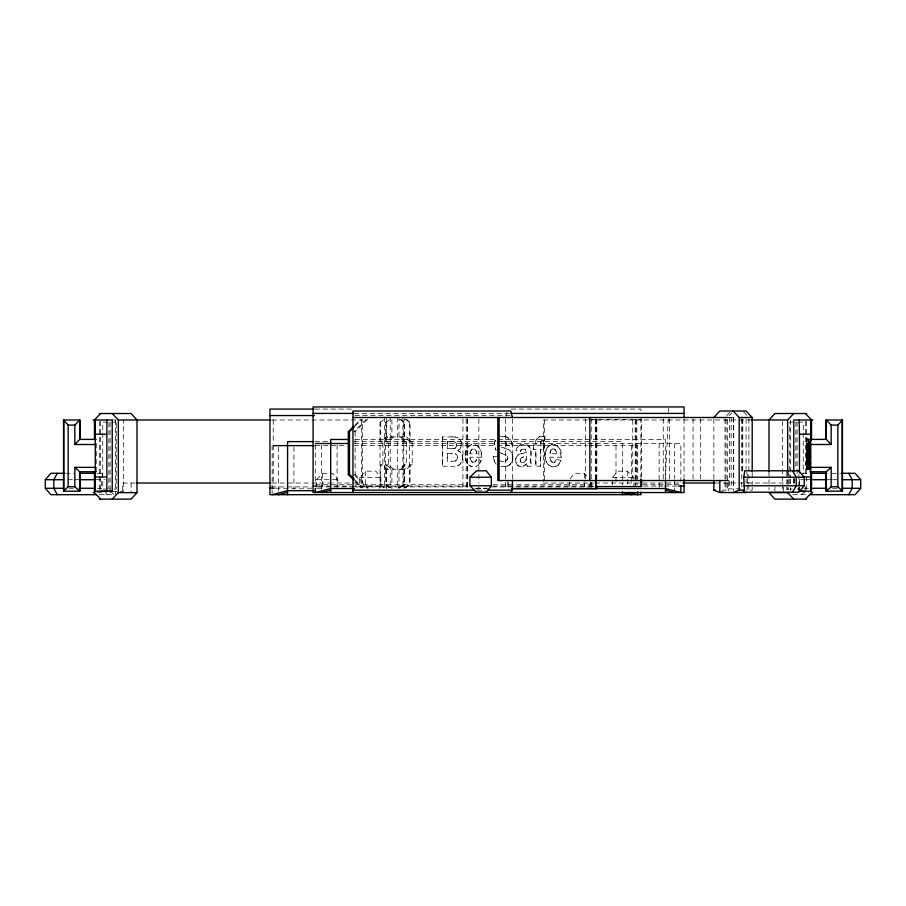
<?xml version="1.0" encoding="UTF-8"?>
<svg xmlns="http://www.w3.org/2000/svg" width="906" height="906" viewBox="0 0 906 906"><rect width="100%" height="100%" fill="white"/><g stroke="black" fill="none" stroke-linecap="round" stroke-linejoin="round"><path stroke-width="0.68" stroke-dasharray="4.53 3.4" d="M809.273 461.732L809.251 468.708L809.375 466.386L806.986 466.386L806.963 468.708L807.053 446.998L807.133 453.951L809.522 453.951L809.624 453.034L807.235 453.034M809.273 455.174L809.454 446.998L809.522 453.951M807.235 461.245L807.065 451.29L807.133 453.951M809.828 448.04L807.325 447.779L807.54 438.9L807.529 464.234L807.654 458.617L811.006 458.617M808.503 457.768L808.775 468.708M809.375 466.386L809.5 469.195L809.454 451.29L809.511 452.66L806.997 452.547M809.715 447.779L809.738 443.985M806.431 459.716L806.351 464.993L810.621 464.993M809.828 458.538L806.986 458.515L807.11 469.195L806.986 466.386M807.654 458.617L807.54 469.229L807.314 462.049M808.152 456.273L808.231 451.29L808.311 456.273M808.322 459.716L808.231 469.195L808.243 446.998L808.05 459.716M808.832 459.716L808.741 469.195L808.752 446.998L808.56 459.716M811.017 457.564L808.628 457.564L808.741 451.29L808.832 456.273M809.466 465.231L809.386 458.515C812.059 465.978 805.094 468.255 806.986 459.636M807.439 448.04L807.54 443.793L807.246 462.932M809.726 455.718L809.738 465.254M808.616 458.617L808.526 446.771M811.244 444.28L808.673 444.472L808.639 446.42L811.029 446.42M799.171 489.886L799.228 487.303M799.262 486.012L799.409 479.546M809.749 441.935L809.817 471.766M481.335 457.213C481.528 452.445 480.293 445.922 474.857 444.676M561.154 457.213L559.817 449.025L556.239 445.186M96.183 471.766L96.251 441.935M808.605 440.112L808.696 450.95L811.244 451.052M665.4 478.447L668.209 419.501M668.537 412.49L668.809 406.873M543 436.579L545.14 437.122L544.54 441.041L541.324 440.86L540.429 442.105L540.316 444.982L543.985 444.982L543.985 449.399L540.316 449.399L540.316 466.216M541.324 440.86L540.565 444.982M806.567 443.532L809.001 443.215L806.567 443.532L806.634 438.9L809.93 438.9M810.632 451.29L806.351 451.29L806.272 456.273L810.711 456.273M455.48 460.961C458.221 459.682 458.096 454.869 455.231 453.781M451.698 461.279L455.729 460.961C460.282 458.323 456.205 451.131 451.12 453.442M470.18 453.781L470.418 451.675L472.286 449.127M550.01 453.781L551.007 450.101M810.621 469.195L806.351 469.195L806.17 462.887L806.272 461.947L810.553 461.947M807.076 465.231L807.133 463.476L809.522 463.476M747.484 485.775L746.918 490.157L752.195 490.157L752.195 487.36M450.01 441.777C454.484 439.376 459.433 444.914 455.299 448.096C456.545 447.247 457.507 442.785 454.631 441.981M542.411 440.724L544.291 441.041L545.14 437.122M520.01 459.852L521.697 457.451L526.431 456.012C527.915 460.259 523.17 464.676 520.735 461.901L520.429 458.878L523.702 456.851M102.729 473.294L101.574 479.716L101.574 488.266M810.632 446.998L806.363 446.998L806.159 459.716L810.711 459.716M506.001 416.194L506.952 412.321M806.351 469.195L806.363 446.998M808.662 456.284L811.244 455.933M476.533 459.455L475.435 461.732L476.533 459.455L481.346 460.395L478.493 465.14L476.114 466.307M556.363 459.455L554.438 462.309L555.514 461.732L556.363 459.455L561.165 460.395L558.322 465.14L555.944 466.307M520.304 451.46L521.448 449.353L520.304 451.46L515.899 450.542C516.896 444.45 523.543 443.419 528.073 445.322C534.144 450.282 528.742 459.738 531.913 466.216L527.133 466.216L526.533 463.895L527.383 466.216M495.129 440.282L494.042 444.597L495.876 450.067M495.367 440.282L494.291 444.597L496.126 450.067M523.781 462.57L525.808 460.475L526.431 456.012M379.218 488.266L380.916 486.126L380.916 477.575L375.82 471.154L366.069 471.154L359.512 477.575L359.512 486.126L361.392 487.96M570.225 478.64L574.472 473.294L584.223 473.294L589.897 478.855M612.501 484.903L612.501 477.575L617.598 471.154L627.348 471.154L633.894 477.575L633.894 486.126M478.243 465.14L481.346 460.395M558.073 465.14L561.165 460.395M383.668 487.802L380.033 484.291L380.033 422.604L382.762 419.535M389.308 487.802L385.673 484.291L385.673 422.604L388.402 419.535M726.771 415.639L730.259 411.947M729.251 415.639L731.878 412.876M387.938 469.263L382.898 464.88L382.898 442.015L387.938 436.907M393.578 469.263L388.538 464.88L388.538 442.015L393.578 436.907M354.892 425.073L360.554 419.387M355.152 426.024L361.754 419.387M366.183 419.387L353.94 431.709L355.141 431.709L369.274 417.496M526.533 463.895L524.019 465.99M526.782 463.895L522.637 466.522M316.387 487.043L316.387 479.716L322.944 473.294L332.695 473.294L337.791 479.716L337.791 487.043M380.033 422.604L384.416 419.195M385.673 422.604L390.056 419.195M380.735 422.604L380.735 442.015L386.262 436.907L406.307 436.907L412.241 441.969L412.241 464.835L406.307 469.263L386.262 469.263L380.735 464.88L380.735 484.291L385.152 487.802M386.364 422.604L386.364 442.015L391.89 436.907L391.89 417.496M518.175 455.152C514.472 457.768 514.959 464.359 519.115 466.262M552.116 449.127L550.757 450.101L549.761 453.781L556.873 453.781L555.82 450.044L553.453 448.798L551.867 449.127M801.323 494.687L803.645 492.649L808.616 492.649M508.923 465.276C513.215 462.264 513.679 455.605 510.69 451.55M400.667 436.907L406.613 441.969L406.613 464.835L404.438 464.835L398.991 469.263L398.991 488.674M412.241 464.835L410.078 464.835L404.631 469.263L404.631 488.674M400.078 487.79L404.438 484.246L404.438 464.835M405.718 487.79L410.078 484.246L410.078 464.835M457.292 465.854C463.612 463.793 464.404 453.011 457.904 450.633C461.992 448.164 462.275 441.845 458.957 438.617M457.904 450.633C462.853 448.323 462.638 439.693 457.485 437.621M400.667 469.263L406.613 464.835M398.391 487.938L404.438 484.246M404.019 487.938L410.078 484.246M475.684 461.732L472.173 462.151L470.157 459.455L469.852 457.213L481.584 457.213C482.785 450.916 477.824 442.728 471.505 444.665M470.316 445.174C463.317 449.636 463.306 464.019 471.992 466.533M505.038 461.448L506.533 460.588L507.779 457.734L506.012 454.891M521.199 449.353L525.265 449.15L526.431 452.354L519.478 454.404M520.757 444.846L518.64 445.911L515.899 450.542M507.258 466.08C514.767 463.849 514.71 451.279 507.134 449.07M539.67 436.59L536.533 439.184L535.99 444.982L533.192 444.982L533.192 449.399L535.99 449.399L535.99 466.216M471.754 444.665C460.407 447.824 464.506 470.61 476.363 466.307M551.584 444.665C542.932 447.666 542.751 463.974 551.822 466.533M453.951 448.459L455.299 448.096M521.992 453.736C512.298 453.578 514.721 469.229 522.887 466.522M505.265 466.567L507.507 466.08M554.687 462.309L552.003 462.151L550.803 461.109L549.682 457.213L561.403 457.213C561.618 452.411 560.316 445.65 554.687 444.676M556.182 466.307C542.116 471.267 541.165 441.743 554.936 444.676M500.984 441.505L504.687 441.539M496.103 464.223L494.144 461.075L493.17 456.681L498.13 456.114M500.248 436.647L505.072 436.545M505.514 466.567L500.871 466.579M504.823 436.545C509.251 436.794 512.309 441.029 512.162 445.276L507.088 445.537L505.718 442.241M450.542 466.216C460.758 470.169 467.734 455.061 458.153 450.633M450.407 448.561L454.2 448.459M315.084 409.082L352.366 409.082M511.335 409.082L640.916 409.082L640.916 414.257M354.144 413.419L509.795 413.419M354.869 415.56L510.112 415.56M729.217 417.496L736.329 417.496M590.984 419.614L641.607 419.614L641.607 479.58M112.321 419.988L115.606 419.988M272.106 419.988L362.457 419.988L362.457 483.023L332.502 483.023M587.394 419.988L543.543 419.988L543.543 481.618M588.492 419.988L750.678 419.988M107.678 422.117L102.763 422.117L102.763 477.892M798.345 422.117L803.237 422.117L803.237 473.713M399.455 419.184L404.438 422.558L404.438 441.969L406.613 441.969M405.095 419.184L410.078 422.558L410.078 441.969L412.241 441.969M452.23 436.896L442.411 436.896L442.411 466.216L450.792 466.216M355.061 439.478L496.703 439.478M498.096 439.478L665.491 439.478L665.491 478.685M806.544 439.614L808.945 439.614M314.948 441.618L330.158 441.618M353.963 441.618L496.567 441.618M497.451 441.618L622.365 441.618L622.365 485.05M450.259 441.777L447.224 441.777L447.224 448.561L450.656 448.561M380.735 442.015L382.898 442.015M386.364 442.015L388.538 442.015M806.612 443.215L809.024 443.351L809.047 445.979M354.461 443.487L495.356 443.487M500.837 443.487L680.848 443.487L680.848 481.335M806.634 443.351L809.941 443.793M806.646 443.781L806.657 444.608L809.047 444.608M808.662 444.823L811.051 444.823M512.162 445.276L510.452 439.976L506.579 436.975M808.639 445.48L811.04 445.48M315.492 445.627L346.975 445.627M353.952 445.627L496.001 445.627M497.36 445.627L587.632 445.627M588.991 445.627L637.722 445.627L637.722 484.88M807.631 445.537L810.021 445.537M807.642 446.658L810.032 446.658M809.217 447.473L806.578 447.473L806.578 451.89L809.5 451.856M807.325 447.779L810.032 447.757M808.639 448.9L811.029 448.9M525.265 449.15L526.431 452.354M808.65 449.908L811.04 449.908M808.662 450.588L811.063 450.588M807.087 451.437L809.477 451.437M807.02 451.641L809.409 451.641M808.605 453.136L810.995 453.136M451.369 453.442L447.224 453.442L447.224 461.279L451.947 461.279M806.986 454.857L809.386 454.857M507.349 456.035C510.067 460.588 502.445 463.804 499.58 460.327M493.17 456.681L495.254 462.807M808.639 456.783L811.04 456.783M807.767 459.172L810.157 459.172M807.121 460.588L809.511 460.588M520.191 460.973L520.735 461.901M807.133 461.369L811.006 461.211M808.605 459.931L808.628 462.241L811.017 462.241M807.133 462.354L809.534 462.354M806.17 462.887L811.029 463M811.244 463.77L808.741 463.77L808.628 462.241M807.008 463.827L809.409 463.827M806.272 461.947L806.306 464.234L810.576 464.234M807.031 464.563L809.511 464.404M380.735 464.88L382.898 464.88M390.792 487.802L386.364 484.291L386.364 464.88L388.538 464.88M806.306 464.234L810.598 464.801M806.657 468.708L811.357 468.708M65.526 473.294L74.133 473.294M97.214 473.294L105.096 473.294M802.308 473.294L808.786 473.294M831.867 473.294L840.474 473.294M353.94 474.472L355.141 474.472L368.334 487.734M359.512 477.575L380.916 477.575M612.501 477.575L633.894 477.575M67.859 479.716L73.477 479.716M74.564 479.716L78.709 479.716M95.957 479.716L104.994 479.716M316.387 479.716L329.863 479.716M332.445 479.716L337.791 479.716M805.162 479.716L799.624 479.716L799.624 485.82M805.83 479.716L810.043 479.716M827.291 479.716L831.436 479.716M832.523 479.716L838.141 479.716M135.266 483.023L122.616 483.023L122.616 492.094M272.106 483.023L331.143 483.023M543.543 483.023L593.962 483.023M595.321 483.023L641.165 483.023M642.569 483.023L685.163 483.023M715.434 483.023L783.384 483.023M380.033 484.291L380.735 484.291M385.673 484.291L386.364 484.291M315.65 484.767L467.134 484.767M492.943 484.767L593.441 484.767M642.852 484.767L680.089 484.767M318.685 486.08L350.747 486.08M352.117 486.08L466.692 486.08M493.011 486.08L593.509 486.08M643.634 486.08L663.022 486.08M664.426 486.08L677.031 486.08M359.512 486.126L380.916 486.126M593.792 486.556L590.214 486.556L590.214 482.366M271.324 486.907L311.143 486.907M317.791 486.907L353.725 486.907M354.869 486.907L468.074 486.907M491.935 486.907L593.079 486.907M69.026 488.266L73.477 488.266M97.361 488.266L104.994 488.266M275.56 488.221L311.743 488.221M316.749 488.266L322.729 488.221M476.216 488.221L487.303 488.221M803.769 488.266L808.639 488.266M832.523 488.266L836.974 488.266M476.182 488.538L487.134 488.538M475.276 488.674L486.816 488.674M476.216 488.844L478.878 488.844L478.878 484.642M740.406 488.844L726.046 488.844L726.046 418.889M107.678 489.047L102.763 489.047L102.763 479.285M789.749 489.047L792.206 489.047M797.099 489.047L799.568 489.047M476.998 490.157L485.435 490.157M721.833 490.157L727.507 490.157L727.507 418.889M112.321 491.335L123.476 491.335L123.476 419.988M97.384 492.649L102.355 492.649L104.677 494.687M99.105 494.687L113.046 494.687M792.954 494.687L806.895 494.687M451.981 436.896L455.559 437.077M543.249 436.579C538.674 434.857 534.28 439.784 535.74 444.982M455.31 437.077L457.734 437.621M525.956 444.699C534.936 447.564 528.187 459.693 531.663 466.216M501.188 447.043L504.257 447.983M504.008 447.983L509.512 450.203M501.675 453.374L507.598 456.035M500.146 452.728L501.924 453.374M504.438 441.539L505.967 442.241L507.337 445.537M386.364 464.88L391.89 469.263L391.89 488.674M554.483 449.104L556.329 451.607L556.624 453.781M474.653 449.104L476.499 451.607L476.794 453.781M552.252 462.151L550.236 459.455L549.931 457.213M472.422 462.151L470.407 459.455L470.101 457.213M406.443 419.184L410.078 422.558M400.814 419.184L404.438 422.558M410.078 441.969L404.631 436.907L404.631 418.878M404.438 441.969L398.991 436.907L398.991 418.878M354.88 475.412L368.074 488.674M355.152 480.146L362.694 487.734M354.892 481.097L361.494 487.734M743.656 411.947L747.144 415.639M113.658 494.506L111.97 492.649L105.504 492.649L107.078 494.687M806.634 438.9L806.759 445.877M520.259 459.852L520.44 460.973M746.827 472.083L747.325 475.933M806.351 451.29L806.431 456.273M809.126 440.52L809.16 468.708M808.945 440.928L808.956 443.532M806.657 444.608L806.657 445.979M808.967 440.792L809.047 468.708M808.854 444.28L808.854 451.052M808.854 455.933L808.854 463.77M806.691 421.392L806.691 489.942M805.355 421.381L805.434 475.944M805.355 486.986L805.434 489.942M799.285 479.183L799.285 486.239M799.285 487.643L799.285 491.867M798.877 474.551L798.877 485.741M798.877 487.145L798.877 489.942M797.099 473.713L797.099 422.117L789.749 422.117L789.749 477.892M795.887 422.117L795.887 469.523M794.641 478.742L794.641 482.943M794.03 478.685L794.03 484.268M793.769 478.617L793.769 484.2M790.417 419.988L790.417 477.779M790.417 479.183L790.417 486.239M790.417 487.643L790.417 490.463M789.749 479.285L789.749 486.262M788.526 471.698L788.526 489.863M787.654 471.698L787.654 489.863M786.793 471.754L786.793 485.741M786.793 487.145L786.793 489.942M783.384 486.907L783.384 493.396M782.524 421.392L782.524 482.943M782.524 484.348L782.524 489.942M774.913 486.907L774.913 490.803M769.001 471.698L769.001 489.863M752.195 473.385L752.195 485.967M748.888 418.889L748.888 483.17M748.888 484.563L748.888 490.157M747.484 478.436L747.484 483.328M746.08 418.889L746.08 469.251M746.08 479.048L746.08 483.249M742.784 418.889L742.784 473.453M742.229 418.9L742.218 473.872M741.765 418.889L741.765 488.844M733.622 417.496L733.622 488.844M733.373 417.496L733.362 490.78M731.131 417.496L731.131 488.844M729.534 417.496L729.534 488.844M728.345 481.822L728.345 490.893M725.015 418.889L725.015 490.157M713.849 418.889L713.849 478.98M700.644 418.889L700.644 479.127M693.056 418.889L693.056 479.127M684.041 419.002L684.041 477.768M674.483 443.487L674.483 478.538M674.483 479.931L674.483 489.75M669.341 418.889L669.341 479.127M663.26 418.889L663.26 479.127M659.126 443.487L659.126 481.505M659.126 482.909L659.126 488.538M640.916 418.357L640.836 479.58M636.839 419.988L636.839 478.821M635.967 419.614L635.967 485.163M635.208 419.614L635.208 486.556M632.762 419.988L632.762 478.821M631.357 445.627L631.357 484.88M627.745 471.539L627.745 484.767M616.001 445.627L616.001 485.05M596.839 418.889L596.839 478.912M596.612 419.614L596.612 479.58M595.854 419.614L595.854 479.58M595.638 418.889L595.638 478.912M591.199 418.889L591.199 481.698M591.199 483.091L591.199 487.281M590.984 482.366L590.984 486.556M590.78 482.162L590.78 488.266M589.999 483.091L589.999 487.281M585.469 418.889L585.469 479.127M584.619 473.679L584.619 481.618M584.619 482.943L584.619 486.907M569.376 482.105L569.376 487.043M544.472 419.988L544.472 481.618M543.736 444.982L543.736 449.399M540.565 449.399L540.565 466.216L535.74 466.216L535.74 449.399M533.441 444.982L533.441 449.399M512.4 418.889L512.4 478.98M508.391 481.822L508.391 488.3M507.269 481.822L507.269 488.3M505.684 418.889L505.684 488.764M478.878 418.889L478.878 483.249M467.326 418.9L467.462 487.972M467.19 418.9L467.19 487.972M466.182 418.889L466.182 487.439M462.943 418.889L462.943 487.439M447.473 441.777L447.473 448.561M447.473 453.442L447.473 461.279M442.66 436.896L442.66 466.216M409.376 422.558L409.376 484.246M403.748 422.558L403.748 484.246M402.955 417.496L402.955 488.674M397.315 417.496L397.315 488.674M390.214 417.496L390.214 488.674M386.262 417.496L386.262 436.907M386.262 469.263L386.262 488.674M384.574 417.496L384.574 488.674M365.662 471.539L365.662 484.767M361.528 419.988L361.528 483.023M355.141 431.709L355.141 474.472M337.066 444.891L337.066 487.134M322.547 473.679L322.547 486.907M321.63 444.891L321.63 492.547M315.277 444.891L315.277 484.144M293.94 447.032L293.94 489.274M278.516 447.032L278.516 494.687M273.238 419.988L273.238 443.804M273.238 445.208L273.238 483.181M272.151 445.627L272.151 489.081M272.151 490.486L272.151 493.294M131.087 483.023L131.087 492.094M115.583 419.988L115.583 494.687M110.113 422.117L110.113 489.047M100.645 421.381L100.566 489.942M99.309 421.392L99.309 489.942M470.18 451.675L469.931 453.781L477.043 453.781L476.749 451.607L474.903 449.104L472.037 449.127L470.18 451.675M116.251 422.117L108.901 422.117L108.901 489.047L116.251 489.047L116.251 422.117"/><path stroke-width="1.36" d="M112.231 491.177L95.277 491.177L95.277 419.988L112.231 419.988L112.231 491.335L100.566 491.335M106.863 491.177L106.863 419.988M793.769 471.754L793.769 419.988L810.723 419.988L810.723 491.177L798.922 491.177M811.006 440.112L811.13 439.399M743.735 477.213L744.766 470.792L798.684 470.792L804.222 477.213L804.222 485.775L798.684 492.196L742.784 492.196L744.438 490.157L743.735 477.213L804.222 477.213M57.248 473.294L53.805 479.716L53.805 488.266L57.248 494.687M848.752 494.687L852.195 488.266L852.195 479.716L848.752 473.294M792.546 492.196L796.238 485.775L796.238 477.213L792.546 470.792M510.814 492.547L512.4 490.157L512.4 480.373M491.346 485.775L486.25 492.196L476.499 492.196L469.942 485.775L469.942 477.213L476.499 470.792L486.25 470.792L491.346 477.213L491.346 485.775L469.942 485.775M96.013 494.687L50.872 494.687L45.3 488.266L45.3 479.716L50.872 473.294L64.292 473.294M841.708 473.294L855.128 473.294L860.7 479.716L860.7 488.266L855.128 494.687L809.987 494.687M842.467 419.988L842.467 491.177L837.846 486.782L837.846 425.095L842.467 419.988L826 419.988L826 439.399M99.309 413.521L131.087 413.521L136.999 419.988L136.999 492.649L131.087 499.127L99.309 499.127M713.849 417.496L719.828 411.018L746.08 411.018L752.195 417.496L752.195 471.992M94.451 439.557L94.451 419.988L100.566 413.521M112.231 499.127L118.346 492.649L118.346 419.988L112.231 413.521M793.769 413.521L787.654 419.988L787.654 471.698M805.434 499.127L811.55 492.649L811.55 471.698M74.836 444.506L74.836 425.095L79.705 419.988L79.705 439.399L74.836 444.506L95.764 444.506M353.952 480.146L348.3 474.472L348.3 431.709L353.952 426.024M354.212 479.206L349.501 474.472L349.501 431.709L354.212 426.964M80 439.399L80 419.988L63.533 419.988L63.533 491.177L68.154 486.782L74.836 486.782L79.705 491.177L79.705 471.766L74.836 467.371L74.836 486.782M826.295 471.766L831.164 467.371L831.164 486.782L826.295 491.177L826.295 471.766L809.817 471.766M733.192 492.547L739.171 490.157L744.438 490.157M272.151 494.687L287.576 490.678L314.122 490.678M278.516 494.687L287.508 492.354M321.63 492.547L330.633 490.214M313.929 409.082L269.954 409.082L269.954 494.687L640.916 494.687L640.916 492.105M313.08 413.419L353.487 413.419M511.029 413.419L684.041 413.419M806.691 413.521L774.913 413.521L769.001 419.988L769.001 471.698M269.954 415.56L314.484 415.56M352.966 417.496L728.345 417.496M733.192 411.018L739.171 417.496L752.195 417.496M93.193 419.988L94.451 419.988M118.426 419.988L270.724 419.988M751.55 419.988L787.574 419.988M805.434 413.521L811.55 419.988L812.807 419.988M63.533 419.988L68.154 425.095L74.836 425.095M810.236 444.506L831.164 444.506L826.295 439.399L826.295 419.988L831.164 425.095L837.846 425.095M348.3 431.709L349.501 431.709M94.937 434.2L106.534 434.2M799.137 419.988L799.466 434.2L811.063 434.2M79.705 439.399L96.183 439.399M348.47 439.478L330.701 439.478L330.701 492.547M809.817 439.399L826.295 439.399M313.317 441.618L287.576 441.618L287.576 494.687M315.277 443.487L348.867 443.487M273.555 445.627L314.122 445.627M74.836 467.371L95.764 467.371M810.236 467.371L831.164 467.371M79.705 471.766L96.183 471.766M79.298 473.294L94.462 473.294M811.538 473.294L826.702 473.294M348.3 474.472L349.501 474.472M94.937 476.964L106.534 476.964M803.328 476.964L811.063 476.964M469.942 477.213L491.346 477.213M45.3 479.716L63.647 479.716M79.094 479.716L93.148 479.716M812.852 479.716L826.906 479.716M842.353 479.716L860.7 479.716M728.345 480.531L497.813 480.531L497.813 417.496M136.557 483.023L270.724 483.023M684.03 483.023L714.562 483.023M743.735 485.775L804.222 485.775M313.08 486.08L317.281 486.08M678.435 486.08L684.041 486.08M831.164 486.782L837.846 486.782M45.3 488.266L63.647 488.266M79.094 488.266L93.148 488.266M269.954 488.221L274.156 488.221M812.852 488.266L826.906 488.266M842.353 488.266L860.7 488.266M354.461 488.538L330.701 488.538L315.277 492.547L315.277 488.345M511.788 488.538L665.491 488.538L680.848 492.547L680.848 485.537M512.026 488.674L596.839 488.674L596.839 485.888M352.966 490.157L474.416 490.157M487.87 490.157L512.4 490.157M713.849 480.373L713.849 490.157L715.581 490.157M63.533 491.177L80 491.177L80 471.766M842.467 491.177L826 491.177L826 471.766M798.956 491.335L805.434 491.335M723.486 492.196L719.828 492.196L719.828 480.531M93.193 492.649L94.451 492.649L100.566 499.127M117.474 492.649L136.999 492.649M746.08 492.547L719.828 492.547L713.849 490.157M788.526 492.649L769.001 492.649L774.913 499.127L806.691 499.127M811.55 492.649L812.807 492.649M665.525 490.214L674.483 492.547M628.764 492.354L637.722 494.687L637.722 491.89M622.399 492.354L631.357 494.687M787.654 492.649L793.769 499.127M512.4 417.496L510.814 411.018L352.966 411.018L352.966 492.547M842.172 419.988L842.172 491.177M831.164 425.095L831.164 444.506M811.55 419.988L811.55 439.557M799.466 434.2L799.466 472.83M739.171 417.496L739.171 490.157M684.041 417.609L684.041 406.941L313.08 406.941L313.08 492.547L684.041 492.547L684.041 479.093M665.491 480.089L665.491 492.547M641.607 479.58L641.607 486.556L595.854 486.556L595.854 479.58M640.836 479.58L640.836 486.556M622.365 492.015L622.365 494.687M595.638 480.305L595.638 488.674M589.84 417.496L589.84 480.531M499.115 417.496L499.115 480.531M94.451 471.698L94.451 492.649M68.154 425.095L68.154 486.782M63.828 419.988L63.828 491.177"/></g></svg>
